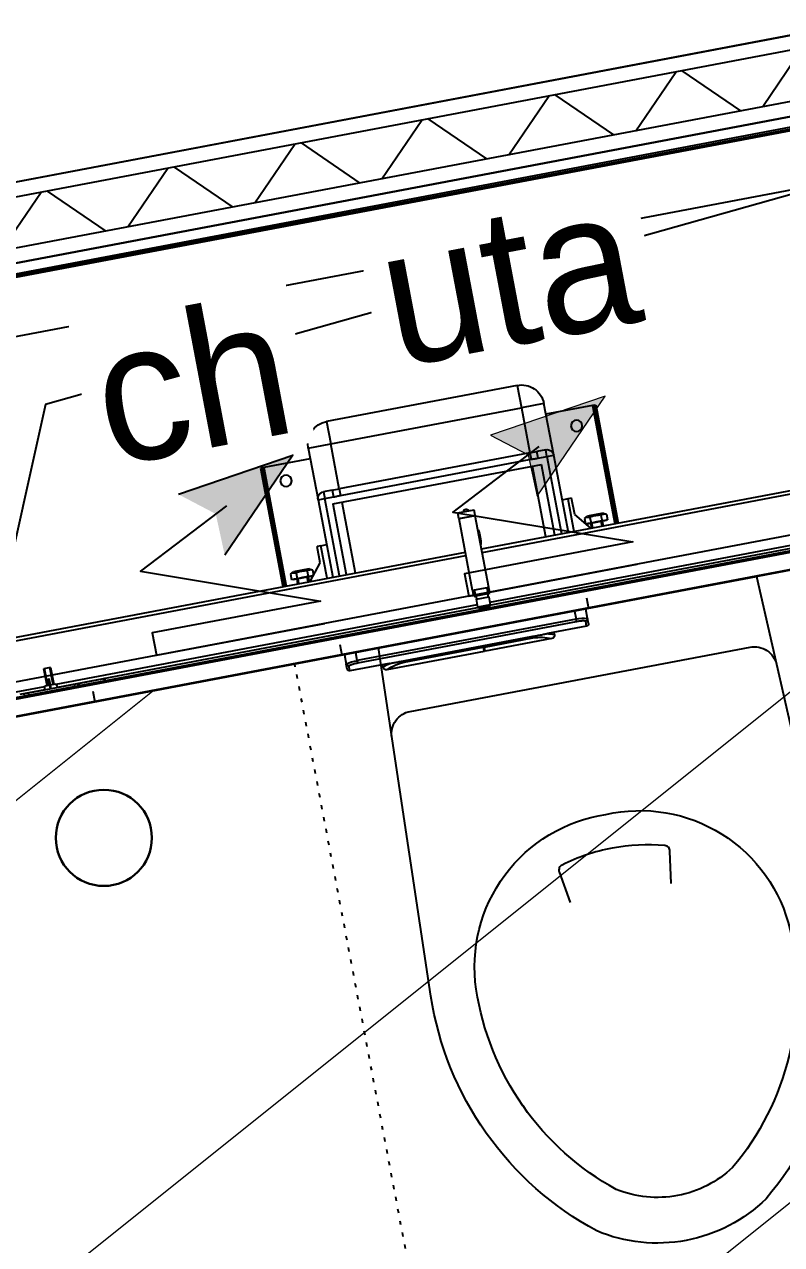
# Model space of a CAD drawing. Header units: centimetres. Extents: x 187368 to 251255, y -383447 to -322514.
# Drawn here: x 201685 to 202348, y -341437 to -340369 of the extents above; entities that cross this region are included whole.
import ezdxf

# ---------------------------------------------------------------- set-up
doc = ezdxf.new("R2010")
doc.units = ezdxf.units.CM
doc.linetypes.add('Style de ligne -5', pattern=[0.20828, 0.069425, -0.138855])
doc.layers.get('0').update_dxf_attribs({"color": 252})
doc.layers.add('prlm-ELEC-CFO', color=1, linetype='Continuous', lineweight=25)
for name, color, linetype in [('prlm-GT', 242, 'Continuous'), ('prlm-MOD', 64, 'Continuous'), ('prlm-VMC', 93, 'Continuous')]:
    doc.layers.add(name, color=color, linetype=linetype)
doc.styles.add('prlm-elec-cfo', font='comic.ttf', dxfattribs={"height": 12})
doc.styles.add('prlm-vmc', font='pala.ttf', dxfattribs={"height": 14})

# ---------------------------------------------------------------- blocks, each defined once
blk = doc.blocks.new('MTI900_Alu_390')
at = {"layer": 'prlm-MOD', "color": 1, "linetype": 'Continuous'}
for p, q in [((-4.225, 0), (4.225, 0)), ((-4.105, -0.105), (4.105, -0.105)), ((-3.96, -0.09), (3.96, -0.09)), ((-4.1, -0.12), (4.1, -0.12)), ((-0.85, -1.865), (0.85, -1.865)), ((-0.85, -1.865), (-0.85, -2.065)), ((0.85, -1.865), (0.85, -2.065)), ((-1.05, -2.525), (-1.05, -2.065)), ((-1.05, -2.065), (-0.85, -2.065)), ((0.85, -2.065), (-0.85, -2.065)), ((-0.85, -2.065), (-0.85, -2.465)), ((0.85, -2.465), (0.85, -2.065)), ((1.05, -2.065), (0.85, -2.065)), ((1.05, -2.065), (1.05, -2.525)), ((-1.495, -2.16), (-1.495, -3.215)), ((-1.48, -2.16), (-1.495, -2.16)), ((-1.48, -2.16), (-1.48, -3.215)), ((-1.48, -2.16), (-1.465, -2.16)), ((-1.465, -2.16), (-1.05, -2.16)), ((-1.465, -2.16), (-1.465, -3.215)), ((1.05, -2.16), (1.465, -2.16)), ((1.465, -2.16), (1.48, -2.16)), ((1.465, -2.16), (1.465, -3.215)), ((1.48, -2.16), (1.48, -3.215)), ((1.48, -2.16), (1.495, -2.16)), ((1.495, -2.16), (1.495, -3.215)), ((-1.05, -3.215), (-1.05, -2.525)), ((-0.99, -2.525), (-1.05, -2.525)), ((-0.99, -2.465), (-0.912, -2.465)), ((-0.99, -2.525), (-0.99, -2.465)), ((-0.99, -2.525), (-0.99, -3.215)), ((-0.912, -2.525), (-0.99, -2.525)), ((-0.85, -2.465), (-0.912, -2.465)), ((-0.912, -2.525), (-0.912, -2.465)), ((-0.85, -2.465), (0.85, -2.465)), ((-0.85, -2.465), (-0.85, -2.524)), ((0.85, -2.524), (-0.85, -2.524)), ((0.912, -2.465), (0.85, -2.465)), ((0.85, -2.465), (0.85, -2.524)), ((0.912, -2.465), (0.99, -2.465)), ((0.912, -2.465), (0.912, -2.525)), ((0.99, -2.525), (0.912, -2.525)), ((0.99, -2.465), (0.99, -2.525)), ((0.99, -3.215), (0.99, -2.525)), ((1.05, -2.525), (0.99, -2.525)), ((1.05, -2.525), (1.05, -3.215)), ((0.93, -2.585), (-0.93, -2.585)), ((-0.93, -3.215), (-0.93, -2.585)), ((-0.85, -3.215), (-0.85, -2.585)), ((0.85, -2.585), (0.85, -3.215)), ((0.93, -2.585), (0.93, -3.215)), ((-0.277, -2.915), (-0.277, -2.865)), ((-0.132, -2.865), (-0.277, -2.865)), ((-0.132, -2.915), (-0.132, -2.865)), ((-1.134, -2.925), (-1.1, -2.925)), ((-1.134, -3.071), (-1.134, -2.925)), ((-1.1, -2.925), (-1.1, -3.215)), ((-1.1, -2.925), (-1.05, -2.925)), ((-0.132, -2.915), (-0.277, -2.915)), ((-0.277, -2.918), (-0.277, -2.915)), ((-0.277, -2.918), (-0.132, -2.918)), ((-0.277, -3.558), (-0.277, -2.918)), ((-0.132, -2.918), (-0.132, -2.915)), ((-0.132, -3.558), (-0.132, -2.918)), ((1.1, -2.925), (1.05, -2.925)), ((1.1, -3.215), (1.1, -2.925)), ((1.1, -2.925), (1.134, -2.925)), ((1.134, -3.071), (1.134, -2.925)), ((-1.25, -3.215), (-1.134, -3.071)), ((1.25, -3.215), (1.134, -3.071)), ((-1.38, -3.106), (-1.408, -3.12)), ((-1.408, -3.12), (-1.408, -3.17)), ((-1.408, -3.17), (-1.384, -3.17)), ((-1.395, -3.17), (-1.395, -3.172)), ((-1.395, -3.172), (-1.225, -3.172)), ((-1.384, -3.17), (-1.359, -3.17)), ((-1.38, -3.106), (-1.24, -3.106)), ((-1.36, -3.172), (-1.36, -3.215)), ((-1.359, -3.12), (-1.359, -3.17)), ((-1.359, -3.17), (-1.31, -3.17)), ((-1.351, -3.215), (-1.351, -3.172)), ((-1.31, -3.17), (-1.261, -3.17)), ((-1.269, -3.215), (-1.269, -3.172)), ((-1.261, -3.12), (-1.261, -3.17)), ((-1.261, -3.17), (-1.236, -3.17)), ((-1.26, -3.215), (-1.26, -3.172)), ((-1.212, -3.12), (-1.24, -3.106)), ((-1.236, -3.17), (-1.214, -3.17)), ((-1.225, -3.172), (-1.225, -3.17)), ((-1.212, -3.12), (-1.212, -3.167)), ((1.24, -3.106), (1.212, -3.12)), ((1.212, -3.12), (1.212, -3.167)), ((1.214, -3.17), (1.236, -3.17)), ((1.225, -3.17), (1.225, -3.172)), ((1.225, -3.172), (1.395, -3.172)), ((1.236, -3.17), (1.261, -3.17)), ((1.24, -3.106), (1.38, -3.106)), ((1.26, -3.172), (1.26, -3.215)), ((1.261, -3.12), (1.261, -3.17)), ((1.261, -3.17), (1.31, -3.17)), ((1.269, -3.215), (1.269, -3.172)), ((1.31, -3.17), (1.359, -3.17)), ((1.351, -3.215), (1.351, -3.172)), ((1.359, -3.12), (1.359, -3.17)), ((1.359, -3.17), (1.384, -3.17)), ((1.36, -3.215), (1.36, -3.172)), ((1.408, -3.12), (1.38, -3.106)), ((1.384, -3.17), (1.408, -3.17)), ((1.395, -3.172), (1.395, -3.17)), ((1.408, -3.12), (1.408, -3.17)), ((-0.277, -3.215), (-4.029, -3.215)), ((-0.277, -3.245), (-4.027, -3.245)), ((4.029, -3.215), (-0.132, -3.215)), ((4.027, -3.245), (-0.132, -3.245)), ((-0.277, -3.558), (-0.132, -3.558)), ((-0.277, -3.56), (-0.277, -3.558)), ((-0.277, -3.61), (-0.277, -3.56)), ((-0.26, -3.56), (-0.277, -3.56)), ((-0.255, -3.61), (-0.277, -3.61)), ((-0.26, -3.558), (-0.26, -3.608)), ((-0.15, -3.608), (-0.26, -3.608)), ((-0.255, -3.608), (-0.255, -3.638)), ((-0.155, -3.638), (-0.155, -3.608)), ((-0.132, -3.61), (-0.155, -3.61)), ((-0.15, -3.608), (-0.15, -3.558)), ((-0.132, -3.56), (-0.15, -3.56)), ((-0.132, -3.56), (-0.132, -3.558)), ((-0.132, -3.61), (-0.132, -3.56)), ((3.625, -3.532), (3.685, -3.532)), ((3.625, -3.532), (3.625, -3.682)), ((3.631, -3.682), (3.631, -3.532)), ((3.655, -3.641), (3.655, -3.627)), ((3.66, -3.627), (3.655, -3.627)), ((3.66, -3.641), (3.66, -3.627)), ((3.679, -3.682), (3.679, -3.532)), ((3.685, -3.682), (3.685, -3.532)), ((-4.375, -3.737), (4.375, -3.737)), ((-0.26, -3.685), (-3.603, -3.685)), ((-3.597, -3.715), (-0.25, -3.715)), ((-3.175, -3.735), (-0.243, -3.735)), ((-0.15, -3.638), (-0.26, -3.638)), ((-0.26, -3.638), (-0.26, -3.708)), ((-0.26, -3.708), (-0.15, -3.708)), ((-0.25, -3.708), (-0.25, -3.723)), ((-0.25, -3.723), (-0.16, -3.723)), ((-0.167, -3.735), (3.175, -3.735)), ((-0.16, -3.723), (-0.16, -3.708)), ((-0.16, -3.715), (3.598, -3.715)), ((-0.15, -3.708), (-0.15, -3.638)), ((3.604, -3.685), (-0.15, -3.685)), ((3.175, -3.717), (3.185, -3.717)), ((3.175, -3.737), (3.175, -3.717)), ((3.185, -3.717), (3.403, -3.717)), ((3.185, -3.717), (3.185, -3.737)), ((3.403, -3.737), (3.403, -3.717)), ((3.403, -3.717), (3.417, -3.717)), ((3.417, -3.717), (3.45, -3.717)), ((3.417, -3.717), (3.417, -3.737)), ((3.45, -3.717), (3.86, -3.717)), ((3.45, -3.717), (3.45, -3.737)), ((3.605, -3.682), (3.598, -3.717)), ((3.655, -3.682), (3.605, -3.682)), ((3.655, -3.717), (3.655, -3.641)), ((3.66, -3.641), (3.655, -3.641)), ((3.66, -3.717), (3.66, -3.641)), ((3.705, -3.682), (3.66, -3.682)), ((3.712, -3.717), (3.705, -3.682)), ((4.007, -3.685), (3.706, -3.685)), ((3.712, -3.715), (3.935, -3.715)), ((3.86, -3.717), (3.893, -3.717)), ((3.86, -3.717), (3.86, -3.737)), ((3.893, -3.717), (3.907, -3.717)), ((3.893, -3.737), (3.893, -3.717)), ((4.375, -3.747), (-4.375, -3.747)), ((-4.375, -3.902), (4.375, -3.902)), ((-1.075, -3.985), (-1.075, -3.902)), ((-0.975, -3.902), (-0.975, -3.973)), ((0.975, -3.973), (0.975, -3.902)), ((1.075, -3.902), (1.075, -3.985)), ((-1.075, -4.03), (-1.075, -3.985)), ((-1.055, -4.05), (-1.055, -4.005)), ((-1.055, -4.05), (-0.706, -4.05)), ((-0.975, -3.973), (0.975, -3.973)), ((-0.975, -3.993), (-0.975, -3.973)), ((0.975, -3.993), (-0.975, -3.993)), ((-0.765, -4.07), (-0.765, -4.05)), ((0.576, -4.05), (-0.576, -4.05)), ((-0.574, -4.05), (-0.574, -4.063)), ((-0.142, -4.063), (-0.142, -4.05)), ((-0.131, -4.05), (-0.131, -4.063)), ((0.574, -4.05), (0.574, -4.063)), ((0.704, -4.05), (1.055, -4.05)), ((0.765, -4.07), (0.765, -4.05)), ((0.975, -3.973), (0.975, -3.993)), ((1.055, -4.05), (1.055, -4.005)), ((1.075, -4.03), (1.075, -3.985)), ((-0.735, -4.1), (-0.735, -4.1)), ((-0.735, -4.1), (-0.142, -4.1)), ((-0.142, -4.063), (-0.574, -4.063)), ((-0.142, -4.1), (-0.142, -4.063)), ((0.574, -4.063), (-0.131, -4.063)), ((-0.131, -4.063), (-0.131, -4.1)), ((-0.131, -4.1), (0.735, -4.1)), ((0.735, -4.1), (0.735, -4.1))]:
    blk.add_line(p, q, dxfattribs=at)
at = {"layer": 'prlm-MOD', "color": 1, "ltscale": 50}
for points in [[(-1.1, -3.806), (-1.1, -3.902)], [(1.1, -3.806), (1.1, -3.902)], [(3.3, -3.806), (3.3, -3.902)]]:
    blk.add_lwpolyline(points, dxfattribs=at)
at = {"layer": 'prlm-MOD', "color": 1, "linetype": 'Continuous'}
for centre in [(-1.295, -2.31), (1.295, -2.31)]:
    blk.add_circle(centre, 0.05, dxfattribs=at)
for centre, radius, start, end in [((-0.85, -2.065), 0.2, 90, 180), ((0.85, -2.065), 0.2, 0, 90), ((-0.99, -2.525), 0.06, 90, 180), ((0.99, -2.525), 0.06, 0, 90), ((-0.205, -2.865), 0.02, 0, 180), ((0, -3.11), 0.285, 166.8264, 193.1736), ((-1.384, -3.162), 0.0487, 59.7422, 120.2578), ((-1.236, -3.162), 0.0487, 59.7422, 120.2578), ((1.236, -3.162), 0.0487, 59.7422, 120.2578), ((1.384, -3.162), 0.0487, 59.7422, 120.2578), ((-0.235, -3.723), 0.015, 180, 255.1649), ((-0.175, -3.723), 0.015, 284.8351, 0), ((-0.996, -4.212), 0.24, 84.8699, 109.1091), ((-1.055, -4.03), 0.02, 180, 270), ((-0.569, -4.616), 0.581, 102.5837, 109.7412), ((0.569, -4.614), 0.579, 70.2259, 77.4042), ((0.999, -4.194), 0.222, 69.8915, 96.1295), ((1.055, -4.03), 0.02, 270, 0), ((-0.735, -4.07), 0.03, 180, 270), ((-0.569, -4.458), 0.394, 90.7355, 114.8981), ((0.568, -4.46), 0.396, 65.1634, 89.203), ((0.735, -4.07), 0.03, 270, 0)]:
    blk.add_arc(centre, radius, start, end, dxfattribs=at)
for centre, major_axis, start_param, end_param in [((-1.055, -3.985), (0.02, 0), 3.141593, 4.712389), ((1.055, -3.985), (-0.02, 0), 1.570796, 3.141593)]:
    blk.add_ellipse(centre, major_axis=major_axis, ratio=0.989815, start_param=start_param, end_param=end_param, dxfattribs=at)
for points, knots in [([(-0.85, -2.524), (-0.86, -2.524), (-0.871, -2.524), (-0.892, -2.525), (-0.902, -2.525), (-0.912, -2.525)], [0, 0, 0, 0, 0.5, 0.5, 1, 1, 1, 1]), ([(0.912, -2.525), (0.902, -2.525), (0.892, -2.525), (0.871, -2.524), (0.86, -2.524), (0.85, -2.524)], [0, 0, 0, 0, 0.5, 0.5, 1, 1, 1, 1]), ([(-1.359, -3.12), (-1.351, -3.118), (-1.343, -3.117), (-1.331, -3.115), (-1.326, -3.114), (-1.318, -3.114), (-1.314, -3.114), (-1.302, -3.114), (-1.294, -3.114), (-1.277, -3.117), (-1.269, -3.118), (-1.261, -3.12)], [0, 0, 0, 0, 0.25, 0.25, 0.375, 0.375, 0.5, 0.5, 0.75, 0.75, 1, 1, 1, 1]), ([(1.261, -3.12), (1.269, -3.118), (1.277, -3.117), (1.294, -3.114), (1.302, -3.114), (1.314, -3.114), (1.318, -3.114), (1.326, -3.114), (1.331, -3.115), (1.343, -3.117), (1.351, -3.118), (1.359, -3.12)], [0, 0, 0, 0, 0.25, 0.25, 0.5, 0.5, 0.625, 0.625, 0.75, 0.75, 1, 1, 1, 1]), ([(-0.975, -3.993), (-0.98, -3.993), (-0.986, -3.993), (-0.996, -3.993), (-1.001, -3.993), (-1.008, -3.994), (-1.011, -3.994), (-1.015, -3.995), (-1.018, -3.995), (-1.024, -3.995), (-1.028, -3.996), (-1.035, -3.997), (-1.039, -3.998), (-1.045, -3.999), (-1.047, -4), (-1.05, -4.001), (-1.051, -4.001), (-1.052, -4.002), (-1.053, -4.002), (-1.054, -4.004), (-1.055, -4.004), (-1.055, -4.005)], [0, 0, 0, 0, 0.125, 0.125, 0.25, 0.25, 0.3125, 0.3125, 0.375, 0.375, 0.5, 0.5, 0.625, 0.625, 0.75, 0.75, 0.8125, 0.8125, 0.875, 0.875, 1, 1, 1, 1]), ([(-0.576, -4.05), (-0.589, -4.05), (-0.602, -4.05), (-0.621, -4.05), (-0.627, -4.05), (-0.64, -4.05), (-0.646, -4.05), (-0.664, -4.05), (-0.676, -4.05), (-0.692, -4.05), (-0.697, -4.05), (-0.704, -4.05), (-0.705, -4.05), (-0.707, -4.05)], [0, 0, 0, 0, 0.125, 0.125, 0.1875, 0.1875, 0.25, 0.25, 0.375, 0.375, 0.4375, 0.4375, 0.4568651, 0.4568651, 0.4568651, 0.4568651]), ([(0.705, -4.05), (0.7, -4.05), (0.693, -4.05), (0.681, -4.05), (0.676, -4.05), (0.664, -4.05), (0.652, -4.05), (0.64, -4.05), (0.628, -4.05), (0.621, -4.05), (0.602, -4.05), (0.589, -4.05), (0.576, -4.05)], [0.5494968, 0.5494968, 0.5494968, 0.5494968, 0.625, 0.625, 0.6875, 0.6875, 0.75, 0.8125, 0.8125, 0.875, 0.875, 1, 1, 1, 1]), ([(1.055, -4.005), (1.055, -4.004), (1.054, -4.004), (1.053, -4.002), (1.052, -4.002), (1.051, -4.001), (1.049, -4.001), (1.047, -4), (1.044, -3.999), (1.043, -3.999), (1.039, -3.998), (1.035, -3.997), (1.03, -3.996), (1.028, -3.996), (1.024, -3.995), (1.022, -3.995), (1.015, -3.994), (1.011, -3.994), (1.003, -3.994), (1.001, -3.993), (0.996, -3.993), (0.993, -3.993), (0.986, -3.993), (0.98, -3.993), (0.975, -3.993)], [0, 0, 0, 0, 0.125, 0.125, 0.1875, 0.1875, 0.25, 0.3125, 0.3125, 0.375, 0.375, 0.5, 0.5, 0.5625, 0.5625, 0.625, 0.625, 0.75, 0.75, 0.8125, 0.8125, 0.875, 0.875, 1, 1, 1, 1])]:
    blk.add_open_spline(points, degree=3, knots=knots, dxfattribs=at)
blk = doc.blocks.new('xi.uta')
at = {"layer": 'prlm-ELEC-CFO', "lineweight": 5}
blk.add_hatch(color=0, dxfattribs=at).paths.add_polyline_path([(-3, 6), (-0.1, 3.7), (0, 0), (7.5, 7.5)])
at = {"layer": 'prlm-ELEC-CFO', "color": 0, "lineweight": 5, "flags": 128}
blk.add_lwpolyline([(-3, 6), (-0.1, 3.7), (0, 0), (7.5, 7.5)], close=True, dxfattribs=at)
at = {"layer": 'prlm-ELEC-CFO', "color": 0}
blk.add_lwpolyline([(0.95, 4.23), (-7.5, 0), (7.5, -5.5), (-7.5, -5.5), (-7.5, -7.5), (7.5, -7.5)], dxfattribs=at)
blk = doc.blocks.new('xi.CH')
at = {"layer": 'prlm-ELEC-CFO', "lineweight": 5}
blk.add_hatch(color=0, dxfattribs=at).paths.add_polyline_path([(-3, 6), (-0.1, 3.7), (0, 0), (7.5, 7.5)])
at = {"layer": 'prlm-ELEC-CFO', "color": 0}
for points in [[(-3, 6), (7.5, 7.5), (0, 0)], [(0.95, 4.23), (-7.5, 0), (7.5, -5.5), (-7.5, -5.5), (-7.5, -7.5), (7.5, -7.5)]]:
    blk.add_lwpolyline(points, dxfattribs=at)

msp = doc.modelspace()

# ---------------------------------------------------------------- hatches: boundary and pattern name
at = {"linetype": 'Continuous', "lineweight": 18}
h = msp.add_hatch(dxfattribs=at)
h.set_pattern_fill('BA 13', color=256, scale=10, style=0, pattern_type=2)
h.set_pattern_definition([(218.65981, (66931.62, 115456.3), (-199.24783, 287.75041), [])])
h.paths.add_polyline_path([(204000, -341924.6), (204741.4, -341784.2), (205703.4, -346864), (204524.4, -347087.2), (203865.6, -343607.5), (203473.1, -343682.1), (203597.6, -344340.4), (201824.4, -344676), (201695.2, -343994), (201694.3, -343994.6), (201619.9, -343601.5), (201619.8, -343601.1), (201694.3, -343994.2), (201619.8, -343601.1), (201619.8, -343601.1), (201141.6, -341075.9), (202510.9, -340816.6), (202756.2, -342112.6), (202366.2, -342186.4), (202375.5, -342235.6), (202814.6, -342152.4), (202464.1, -340314.4), (203652.1, -340089.4)])
at = {"linetype": 'Continuous'}
h = msp.add_hatch(dxfattribs=at)
h.set_pattern_fill('02_ISOLANT', color=256, scale=10, angle=-169.2764, style=0, pattern_type=2)
h.set_pattern_definition([(235.723595, (66931.62, 115456.28), (66.106423, -45.054865), []), (325.723595, (66931.62, 115456.28), (-45.054865, -66.106423), [])])
h.paths.add_polyline_path([(202472.6, -340414), (202421.2, -340379), (201492.8, -340554.8), (201544.2, -340589.9)])

# ---------------------------------------------------------------- linework, layer by layer
at = {"linetype": 'Continuous', "lineweight": 25}
for p, q in [((202406, -340368.6), (201477.6, -340544.5)), ((202487.8, -340424.4), (201559.4, -340600.2))]:
    msp.add_line(p, q, dxfattribs=at)
at = {"linetype": 'Continuous'}
for p, q in [((202421.2, -340379), (201492.8, -340554.8)), ((202421.2, -340379), (201492.8, -340554.8)), ((202472.6, -340414), (201544.2, -340589.9)), ((202472.6, -340414), (201544.2, -340589.9)), ((202487.8, -340424.4), (201559.4, -340600.2))]:
    msp.add_line(p, q, dxfattribs=at)
at = {"linetype": 'Continuous', "lineweight": 18, "flags": 128}
msp.add_lwpolyline([(200986.1, -340289.5), (202362, -340028.9), (202511.3, -340816.9), (201135.3, -341077.5)], close=True, dxfattribs=at)
at = {"linetype": 'Continuous', "flags": 128}
for points in [[(204000, -341924.6), (204741.4, -341784.2), (205703.4, -346864), (204524.4, -347087.2), (203865.6, -343607.5), (203473.1, -343682.1), (203597.6, -344340.4), (201824.4, -344676), (201695.2, -343994), (201694.3, -343994.6), (201619.9, -343601.5), (201619.8, -343601.1), (201694.3, -343994.2), (201619.8, -343601.1), (201619.8, -343601.1), (201141.6, -341075.9), (202510.9, -340816.6), (202756.2, -342112.6), (202366.2, -342186.4), (202375.5, -342235.6), (202814.6, -342152.4), (202464.1, -340314.4), (203652.1, -340089.4)], [(201663.5, -340881.5), (201620.2, -340652.8), (202401.3, -340504.9), (201703.8, -340701.6)], [(201631.9, -340983.4), (201626.4, -340953.9), (202505.7, -340787.4), (202511.3, -340816.9)]]:
    msp.add_lwpolyline(points, close=True, dxfattribs=at)
for points in [[(201995.3, -340914.5), (202326.6, -340852), (202395, -341152.8, -0.116334), (202393.7, -341282.1, -0.116144), (202334.8, -341397.1, -0.147727), (202264.9, -341433.5, -0.147725), (202186.6, -341425.2), (202186.5, -341425.1, -0.11673), (202089.8, -341339.5, -0.115952), (202041.3, -341219.6)], [(202194.4, -341060.5), (202194.5, -341060.5, -0.197992), (202296.1, -341077.7, -0.198081), (202355.9, -341161.7, -0.114919), (202355, -341271.6), (202355, -341271.6, -0.115526), (202305.5, -341369.8, -0.142778), (202257.4, -341394.2, -0.142778), (202203.7, -341389, -0.114832), (202122, -341315.8), (202121.9, -341315.6, -0.115368), (202081, -341213.6, -0.198081), (202106.1, -341113.6, -0.198023), (202194.4, -341060.5)]]:
    msp.add_lwpolyline(points, format="xyb", close=True, dxfattribs=at)
for points in [[(202007.1, -340993), (202007.1, -340993, -0.193855), (202010.6, -340978.4), (202010.6, -340978.3, -0.192143), (202023.2, -340970.3), (202320.9, -340914.1), (202320.9, -340914.1, -0.194357), (202335.6, -340917, -0.193855), (202344.1, -340929.3), (202344.1, -340929.3)], [(202251.6, -341120.9), (202250.7, -341092.6, 0.192032), (202249.3, -341089.3), (202249.3, -341089.3), (202249.3, -341089.3, 0.187463), (202246.2, -341087.8, 0.069687), (202200.1, -341090), (202200, -341090, 0.069688), (202156.2, -341104.8, 0.17618), (202153.8, -341107.3), (202153.8, -341107.4, 0.18073), (202153.7, -341110.9), (202153.7, -341110.9), (202163.2, -341137.6)]]:
    msp.add_lwpolyline(points, format="xyb", dxfattribs=at)
at = {"linetype": 'Style de ligne -5', "ltscale": 50.8, "flags": 128}
msp.add_lwpolyline([(202163.7, -342205.8), (201377.7, -342354.7), (201135.8, -341077.4), (201921.8, -340928.5)], close=True, dxfattribs=at)
at = {"layer": 'prlm-GT', "ltscale": 50}
msp.add_lwpolyline([(201142.1, -341005.3), (201005.9, -340286), (202342.1, -340033), (202405.8, -340369), (201477.3, -340544.8), (201549.9, -340928)], close=True, dxfattribs=at)

# ---------------------------------------------------------------- block references
at = {"layer": 'prlm-ELEC-CFO', "xscale": 10, "yscale": 10, "zscale": 10, "rotation": 10.72360141139323}
msp.add_blockref('xi.uta', (202134.3, -340781.7), dxfattribs=at)
at = {"layer": 'prlm-MOD', "xscale": -99.99999999999972, "yscale": 99.99999999999974, "zscale": 99.99999999999963, "rotation": 10.72371675116345}
msp.add_blockref('MTI900_Alu_390', (201998.7, -340517.3), dxfattribs=at)

# ---------------------------------------------------------------- next in the draw order: texts
at = {"layer": 'prlm-ELEC-CFO', "lineweight": 20, "char_height": 120, "attachment_point": 5, "rotation": 10.7236, "line_spacing_factor": 0.8, "style": 'prlm-elec-cfo', "bg_fill": 3, "box_fill_scale": 1.1, "bg_fill_color": 256, "bg_fill_transparency": 0}
for s, insert in [('uta', (202109.3, -340590.4)), ('ch', (201832.1, -340682.3))]:
    msp.add_mtext(s, dxfattribs=dict(at, insert=insert))
at = {"layer": 'prlm-VMC', "ltscale": 25, "insert": (201449.1, -341236.9), "char_height": 60, "width": 586.147, "attachment_point": 5, "rotation": 10.7236, "line_spacing_factor": 0.8, "style": 'prlm-vmc', "bg_fill": 2}
msp.add_mtext('Alizé T 5/30', dxfattribs=at)

# ---------------------------------------------------------------- next in the draw order: linework, layer by layer
at = {"layer": 'prlm-ELEC-CFO', "lineweight": 30}
msp.add_circle((201754.9, -341081), 42.1, dxfattribs=at)

# ---------------------------------------------------------------- next in the draw order: block references
at = {"layer": 'prlm-ELEC-CFO', "xscale": 10, "yscale": 10, "zscale": 10, "rotation": 10.72360141139323}
msp.add_blockref('xi.CH', (201860.8, -340833.5), dxfattribs=at)

doc.saveas('drawing.dxf')
